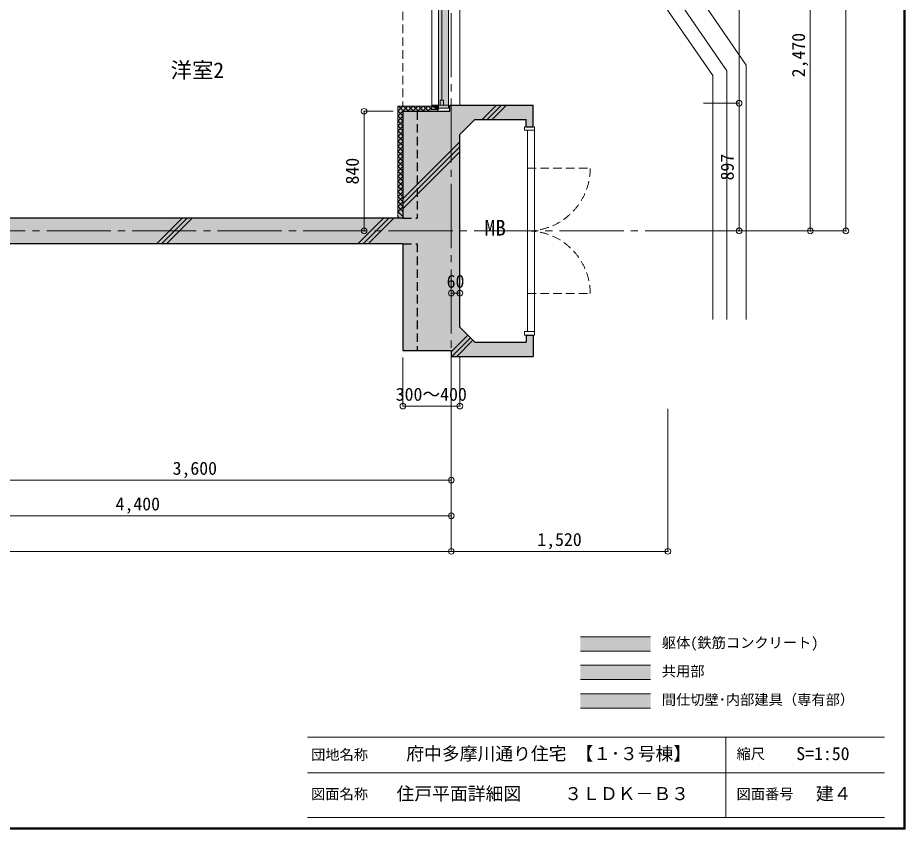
# Model space of a CAD drawing. Units: millimetres at full size, sheet at 1:50. Extents: x -9674 to 9699, y -6794 to 6791.
# Drawn here: x 3469 to 9699, y -6794 to -1095 of the extents above; entities that cross this region are included whole.
import ezdxf
from ezdxf.enums import TextEntityAlignment as Align

# ---------------------------------------------------------------- set-up
doc = ezdxf.new("R2010")
doc.units = ezdxf.units.MM
doc.header["$LTSCALE"] = 50
doc.header["$PDMODE"] = 32
doc.header["$PDSIZE"] = 40
doc.linetypes.add('CHAIN2', pattern=[12, 9, -1, 1, -1])
doc.linetypes.add('DASHED1', pattern=[1.8, 1.2, -0.6])
for name, color, linetype, lineweight in [('0-0_図面枠', 7, 'Continuous', 9), ('0-1_タイトル', 7, 'Continuous', 9), ('1-0_芯', 7, 'CHAIN2', 9), ('1-1_躯体', 2, 'Continuous', 25), ('1-3_建具', 3, 'Continuous', 18), ('1-6_ﾊﾞﾙｺﾆｰ・階段', 4, 'Continuous', 9), ('1-8_ハッチ', 4, 'Continuous', 9), ('1-A_文字', 7, 'Continuous', 9), ('1-B_寸法', 7, 'Continuous', 9), ('1-C_梁', 7, 'DASHED1', 9)]:
    doc.layers.add(name, color=color, linetype=linetype, lineweight=lineweight)
for name, color, linetype in [('4-0', 1, 'Continuous'), ('4-1', 2, 'Continuous'), ('4-F', 4, 'Continuous')]:
    doc.layers.add(name, color=color, linetype=linetype)
doc.styles.add('ＭＳ ゴシック', font='')
doc.styles.get('ＭＳ ゴシック').set_extended_font_data('MS Gothic')

msp = doc.modelspace()

# ---------------------------------------------------------------- linework, layer by layer
at = {"layer": '0-0_図面枠'}
for p, q in [((9688.35, -6783.35), (9688.35, 6780.85)), ((9690.11, -6785.11), (9690.11, 6782.61)), ((9691.87, -6786.88), (9691.87, 6784.38)), ((9693.64, 6786.14), (9693.64, -6788.64)), ((9695.4, -6790.4), (9695.4, 6787.9)), ((9697.16, -6792.16), (9697.16, 6789.66)), ((9693.64, -6788.64), (-9668.64, -6788.64)), ((-9666.87, -6786.88), (9691.87, -6786.88)), ((-9665.11, -6785.11), (9690.11, -6785.11)), ((-9663.35, -6783.35), (9688.35, -6783.35)), ((-9673.92, -6793.93), (9698.92, -6793.93)), ((-9672.16, -6792.16), (9697.16, -6792.16)), ((-9670.4, -6790.4), (9695.4, -6790.4))]:
    msp.add_line(p, q, dxfattribs=at)
msp.add_lwpolyline([(9698.92, -6793.93), (9698.92, 6791.43), (-9673.92, 6791.43)], dxfattribs=at)
at = {"layer": '0-1_タイトル'}
for p, q in [((5503.35, -6148.35), (7653.35, -6148.35)), ((7653.35, -6148.35), (9553.35, -6148.35)), ((8439.55, -6148.35), (8439.55, -6710.85)), ((5503.35, -6398.35), (9553.35, -6398.35)), ((5503.35, -6710.85), (9553.35, -6710.85))]:
    msp.add_line(p, q, dxfattribs=at)
at = {"layer": '1-0_芯'}
for p, q in [((6512.5, 4337.68), (6512.5, -3842.32)), ((-8327.5, -2592.32), (8282.5, -2592.32))]:
    msp.add_line(p, q, dxfattribs=at)
at = {"layer": '1-1_躯体'}
for p, q in [((6502.5, -1752.32), (6502.5, -1710.32)), ((6502.5, -1710.32), (6572.5, -1710.32)), ((6572.5, -1710.32), (7087.5, -1710.32)), ((7087.5, -1860.32), (7087.5, -1710.32)), ((6172.5, -1752.32), (6502.5, -1752.32)), ((6172.5, -1752.32), (6172.5, -2502.32)), ((6572.5, -1916.38), (6678.57, -1810.32)), ((6678.57, -1810.32), (7037.5, -1810.32)), ((7037.5, -1860.32), (7037.5, -1810.32)), ((7037.5, -1860.32), (7087.5, -1860.32)), ((6572.5, -3268.25), (6572.5, -1916.38)), ((6172.5, -2502.32), (-6527.5, -2502.32)), ((6172.5, -2682.32), (-6527.5, -2682.32)), ((6172.5, -2682.32), (6172.5, -3432.32)), ((6572.5, -3268.25), (6678.57, -3374.32)), ((7037.5, -3324.32), (7037.5, -3374.32)), ((7037.5, -3324.32), (7087.5, -3324.32)), ((7087.5, -3324.32), (7087.5, -3474.32)), ((6678.57, -3374.32), (7037.5, -3374.32)), ((6172.5, -3432.32), (6512.5, -3432.32)), ((6512.5, -3432.32), (6512.5, -3474.32)), ((6512.5, -3474.32), (7087.5, -3474.32))]:
    msp.add_line(p, q, dxfattribs=at)
at = {"layer": '1-1_躯体', "linetype": 'DASHED1'}
for p in [(6272.5, -1752.32), (6172.5, -2502.32)]:
    msp.add_line(p, (6272.5, -2502.32), dxfattribs=at)
msp.add_lwpolyline([(6172.5, -2682.32), (6272.5, -2682.32), (6272.5, -3432.32)], dxfattribs=at)
at = {"layer": '1-3_建具', "color": 7, "lineweight": 9}
for p, q in [((6375.5, -1710.32), (6375.5, -158.34)), ((6422.5, -173.34), (6422.5, -1695.32)), ((6492.5, -173.34), (6492.5, -1695.32)), ((6572.5, -1710.32), (6572.5, -158.34)), ((6422.5, -1695.32), (6422.5, -1710.32)), ((6422.5, -1710.32), (6492.5, -1710.32)), ((6492.5, -1730.32), (6422.5, -1730.32)), ((6492.5, -1730.32), (6492.5, -1695.32)), ((7027.5, -1885.32), (7027.5, -1860.32)), ((7097.5, -1885.32), (7027.5, -1885.32)), ((7047.5, -1885.32), (7047.5, -3299.32)), ((7097.5, -3299.32), (7097.5, -1885.32)), ((7027.5, -3299.32), (7027.5, -3324.32)), ((7097.5, -3299.32), (7027.5, -3299.32))]:
    msp.add_line(p, q, dxfattribs=at)
at = {"layer": '1-3_建具'}
for p, q in [((6445.5, -951.83), (6445.5, -1675.32)), ((6433.5, -1675.32), (6457.5, -1675.32)), ((6433.5, -1675.32), (6433.5, -1710.32)), ((6457.5, -1675.32), (6457.5, -1710.32)), ((6375.5, -1740.32), (6376.53, -1740.32)), ((6375.5, -1740.32), (6422.5, -1740.32)), ((6422.5, -1740.32), (6422.5, -1710.32))]:
    msp.add_line(p, q, dxfattribs=at)
at = {"layer": '1-3_建具', "color": 7, "linetype": 'DASHED1', "lineweight": 9}
for p, q in [((7047.5, -2152.32), (7487.5, -2152.32)), ((7047.5, -3032.32), (7487.5, -3032.32))]:
    msp.add_line(p, q, dxfattribs=at)
at = {"layer": '1-3_建具'}
msp.add_lwpolyline([(6375.5, -1740.32), (6375.5, -1710.32), (6422.5, -1710.32)], dxfattribs=at)
at = {"layer": '1-3_建具', "color": 7, "lineweight": 9}
for points in [[(7027.5, -1860.32), (7097.5, -1860.32), (7097.5, -1885.32)], [(7027.5, -3324.32), (7097.5, -3324.32), (7097.5, -3299.32)]]:
    msp.add_lwpolyline(points, dxfattribs=at)
at = {"layer": '1-3_建具', "color": 7, "linetype": 'DASHED1', "lineweight": 9}
for centre, start, end in [((7047.5, -2152.32), 270, 0), ((7047.5, -3032.32), 0, 90)]:
    msp.add_arc(centre, 440, start, end, dxfattribs=at)
at = {"layer": '1-6_ﾊﾞﾙｺﾆｰ・階段', "color": 7}
for p, q in [((7897.5, -669.25), (8447.5, -1469.25)), ((8032.5, -627.32), (8582.5, -1427.32)), ((8582.5, -3214.95), (8582.5, -1427.32)), ((8447.5, -3214.95), (8447.5, -1469.25))]:
    msp.add_line(p, q, dxfattribs=at)
at = {"layer": '1-6_ﾊﾞﾙｺﾆｰ・階段'}
for p in [(7797.5, -700.3), (8347.5, -3214.95)]:
    msp.add_line(p, (8347.5, -1500.3), dxfattribs=at)
at = {"layer": '1-8_ハッチ'}
for p, q in [((6137.5, -1717.32), (6375.5, -1717.32)), ((6137.5, -1717.32), (6137.5, -2502.32)), ((6137.5, -1751.39), (6171.57, -1717.32)), ((6141.38, -1717.32), (6176.38, -1752.32)), ((6171.93, -1752.32), (6206.93, -1717.32)), ((6176.73, -1717.32), (6211.73, -1752.32)), ((6207.28, -1752.32), (6242.28, -1717.32)), ((6212.09, -1717.32), (6247.09, -1752.32)), ((6242.64, -1752.32), (6277.64, -1717.32)), ((6247.44, -1717.32), (6282.44, -1752.32)), ((6277.99, -1752.32), (6312.99, -1717.32)), ((6282.8, -1717.32), (6317.8, -1752.32)), ((6313.35, -1752.32), (6348.35, -1717.32)), ((6318.15, -1717.32), (6353.15, -1752.32)), ((6348.7, -1752.32), (6375.5, -1725.52)), ((6353.51, -1717.32), (6375.5, -1739.31)), ((6729.61, -1810.32), (6829.61, -1710.32)), ((6764.97, -1810.32), (6864.97, -1710.32)), ((6800.32, -1810.32), (6900.32, -1710.32)), ((6137.5, -1748.79), (6172.5, -1783.79)), ((6137.5, -1786.74), (6172.5, -1751.74)), ((6137.5, -1784.15), (6172.5, -1819.15)), ((6137.5, -1822.1), (6172.5, -1787.1)), ((6137.5, -1819.5), (6172.5, -1854.5)), ((6137.5, -1857.45), (6172.5, -1822.45)), ((6137.5, -1854.86), (6172.5, -1889.86)), ((6137.5, -1892.81), (6172.5, -1857.81)), ((6137.5, -1890.21), (6172.5, -1925.21)), ((6137.5, -1928.16), (6172.5, -1893.16)), ((6137.5, -1925.57), (6172.5, -1960.57)), ((6137.5, -1963.52), (6172.5, -1928.52)), ((6137.5, -1960.93), (6172.5, -1995.93)), ((6137.5, -1998.87), (6172.5, -1963.87)), ((6172.5, -2367.43), (6572.5, -1967.43)), ((6137.5, -1996.28), (6172.5, -2031.28)), ((6137.5, -2034.23), (6172.5, -1999.23)), ((6137.5, -2031.64), (6172.5, -2066.64)), ((6137.5, -2069.58), (6172.5, -2034.58)), ((6172.5, -2402.78), (6572.5, -2002.78)), ((6172.5, -2438.14), (6572.5, -2038.14)), ((6137.5, -2066.99), (6172.5, -2101.99)), ((6137.5, -2104.94), (6172.5, -2069.94)), ((6137.5, -2102.35), (6172.5, -2137.35)), ((6137.5, -2140.29), (6172.5, -2105.29)), ((6137.5, -2137.7), (6172.5, -2172.7)), ((6137.5, -2175.65), (6172.5, -2140.65)), ((6137.5, -2173.06), (6172.5, -2208.06)), ((6137.5, -2211), (6172.5, -2176)), ((6137.5, -2208.41), (6172.5, -2243.41)), ((6137.5, -2246.36), (6172.5, -2211.36)), ((6137.5, -2243.77), (6172.5, -2278.77)), ((6137.5, -2281.72), (6172.5, -2246.72)), ((6137.5, -2279.12), (6172.5, -2314.12)), ((6137.5, -2317.07), (6172.5, -2282.07)), ((6137.5, -2314.48), (6172.5, -2349.48)), ((6137.5, -2352.43), (6172.5, -2317.43)), ((6137.5, -2349.83), (6172.5, -2384.83)), ((6137.5, -2387.78), (6172.5, -2352.78)), ((6137.5, -2385.19), (6172.5, -2420.19)), ((6137.5, -2423.14), (6172.5, -2388.14)), ((6137.5, -2420.54), (6172.5, -2455.54)), ((6137.5, -2458.49), (6172.5, -2423.49)), ((6137.5, -2455.9), (6172.5, -2490.9)), ((6137.5, -2491.26), (6148.56, -2502.32)), ((4443.4, -2682.32), (4623.4, -2502.32)), ((4478.75, -2682.32), (4658.75, -2502.32)), ((4514.11, -2682.32), (4694.11, -2502.32)), ((5857.61, -2682.32), (6037.61, -2502.32)), ((5892.97, -2682.32), (6072.97, -2502.32)), ((5928.32, -2682.32), (6108.32, -2502.32)), ((6512.5, -3441.64), (6629.19, -3324.94)), ((6515.18, -3474.32), (6646.87, -3342.62)), ((6550.53, -3474.32), (6664.55, -3360.3))]:
    msp.add_line(p, q, dxfattribs=at)
at = {"layer": '1-B_寸法'}
for p, q in [((9282.5, 3587.68), (9282.5, -2592.32)), ((9032.5, -122.32), (9032.5, -2592.32)), ((8532.5, -1695.32), (8532.5, -175.32)), ((8282.5, -1695.32), (8532.5, -1695.32)), ((8532.5, -2592.32), (8532.5, -1695.32)), ((5900.59, -1752.32), (6103.35, -1752.32)), ((5900.59, -1752.32), (5900.59, -2592.32)), ((8282.5, -2592.32), (9282.5, -2592.32)), ((6572.5, -3029.33), (6512.5, -3029.33)), ((6172.5, -3822.51), (6172.5, -3482.32)), ((6572.5, -3822.51), (6572.5, -3482.32)), ((6172.5, -3822.51), (6572.5, -3822.51)), ((6512.5, -3842.32), (6512.5, -4842.32)), ((8032.5, -3842.32), (8032.5, -4842.32)), ((2912.5, -4342.32), (6512.5, -4342.32)), ((2112.5, -4592.32), (6512.5, -4592.32)), ((-6587.5, -4842.32), (6512.5, -4842.32)), ((6512.5, -4842.32), (8032.5, -4842.32)), ((7418.68, -5442.6), (7911.11, -5442.6)), ((7418.68, -5542.6), (7911.11, -5542.6)), ((7418.68, -5642.6), (7911.11, -5642.6)), ((7418.68, -5742.6), (7911.11, -5742.6)), ((7418.68, -5842.6), (7911.11, -5842.6)), ((7418.68, -5942.6), (7911.11, -5942.6))]:
    msp.add_line(p, q, dxfattribs=at)
at = {"layer": '1-B_寸法', "color": 3}
for p in [(8532.5, -1695.32), (5900.59, -1752.32), (5900.59, -2592.32), (8532.5, -2592.32), (9032.5, -2592.32), (9282.5, -2592.32), (6512.5, -3029.33), (6572.5, -3029.33), (6172.5, -3822.51), (6572.5, -3822.51), (6512.5, -4342.32), (6512.5, -4592.32), (6512.5, -4842.32), (8032.5, -4842.32)]:
    msp.add_point(p, dxfattribs=at)
at = {"layer": '1-B_寸法', "color": 1}
msp.add_solid([(7418.68, -5442.6), (7418.68, -5542.6), (7911.11, -5442.6), (7911.11, -5542.6)], dxfattribs=at)
at = {"layer": '1-B_寸法', "color": 2}
msp.add_solid([(7418.68, -5742.6), (7418.68, -5642.6), (7911.11, -5742.6), (7911.11, -5642.6)], dxfattribs=at)
at = {"layer": '1-B_寸法', "color": 4}
msp.add_solid([(7418.68, -5942.6), (7418.68, -5842.6), (7911.11, -5942.6), (7911.11, -5842.6)], dxfattribs=at)
at = {"layer": '1-C_梁'}
msp.add_line((6171.93, -153.32), (6171.93, -1717.32), dxfattribs=at)
at = {"layer": '4-0'}
for points in [[(7087.5, -1710.32), (6502.5, -1710.32), (6502.5, -1752.32)], [(7037.5, -1810.32), (7087.5, -1710.32), (6502.5, -1752.32)], [(7037.5, -1860.32), (7087.5, -1860.32), (7087.5, -1710.32)], [(7037.5, -1810.32), (7037.5, -1860.32), (7087.5, -1710.32)], [(6572.5, -1916.38), (6176.38, -1752.32), (6172.5, -3432.32)], [(6172.5, -3432.32), (6176.38, -1752.32), (6172.5, -1752.32)], [(6502.5, -1752.32), (6176.38, -1752.32), (6572.5, -1916.38)], [(6502.5, -1752.32), (6572.5, -1916.38), (6678.57, -1810.32)], [(6502.5, -1752.32), (6678.57, -1810.32), (7037.5, -1810.32)], [(6572.5, -1916.38), (6172.5, -3432.32), (6512.5, -3432.32)], [(6572.5, -1916.38), (6512.5, -3432.32), (6512.5, -3474.32)], [(6512.5, -3474.32), (6572.5, -3268.25), (6572.5, -1916.38)], [(6172.5, -2682.32), (6172.5, -2502.32), (-6527.5, -2682.32), (-6527.5, -2502.32)], [(6512.5, -3474.32), (6678.57, -3374.32), (6572.5, -3268.25)], [(7087.5, -3474.32), (7087.5, -3324.32), (7037.5, -3324.32)], [(7087.5, -3474.32), (7037.5, -3324.32), (7037.5, -3374.32)], [(6512.5, -3474.32), (7087.5, -3474.32), (6678.57, -3374.32)], [(7087.5, -3474.32), (7037.5, -3374.32), (6678.57, -3374.32)]]:
    msp.add_solid(points, dxfattribs=at)
at = {"layer": '4-1'}
msp.add_solid([(6422.5, -1730.32), (6492.5, -1730.32), (6422.51, -138.34), (6492.5, -138.34)], dxfattribs=at)
at = {"layer": '4-F'}
for points in [[(6422.39, -1752.17), (6375.5, -1717.32), (6137.5, -1717.32)], [(6137.5, -1717.32), (6137.5, -2502.32), (6172.5, -2502.32)], [(6137.5, -1717.32), (6172.5, -2502.32), (6172.5, -1752.32)], [(6137.5, -1717.32), (6172.5, -1752.32), (6422.39, -1752.17)], [(6422.39, -1752.17), (6422.5, -1710.32), (6375.5, -1710.32)], [(6422.39, -1752.17), (6375.5, -1710.32), (6375.5, -1717.32)]]:
    msp.add_solid(points, dxfattribs=at)

# ---------------------------------------------------------------- texts
at = {"layer": '0-1_タイトル', "style": 'ＭＳ ゴシック'}
for s, height, p in [('団地名称', 73.31, (5528.35, -6328.57)), ('府中多摩川通り住宅 【１･３号棟】', 91.64, (6196.45, -6335.85)), ('縮尺', 73.31, (8514.55, -6323.35)), ('S=1:50', 91.64, (8933.95, -6335.85)), ('図面名称', 73.31, (5528.35, -6604.6)), ('住戸平面詳細図', 91.64, (6128.35, -6617.1)), ('３ＬＤＫ－Ｂ３', 91.64, (7305.86, -6617.1)), ('図面番号', 73.31, (8514.55, -6604.6)), ('建４', 91.64, (9071.45, -6617.1))]:
    msp.add_text(s, height=height, dxfattribs=at).set_placement(p, align=Align.BOTTOM_LEFT)
at = {"layer": '1-A_文字', "style": 'ＭＳ ゴシック'}
for s, p in [('洋室2', (4542.47, -1551.59)), ('MB', (6746.33, -2658.18))]:
    msp.add_text(s, height=110, dxfattribs=at).set_placement(p, align=Align.BOTTOM_LEFT)
at = {"layer": '1-B_寸法', "style": 'ＭＳ ゴシック'}
for s, p in [('2,470', (9022.5, -1513.57)), ('840', (5890.59, -2266.07)), ('897', (8522.5, -2237.57))]:
    msp.add_text(s, height=91.64, rotation=90, dxfattribs=at).set_placement(p, align=Align.BOTTOM_LEFT)
for s, height, p in [('60', 91.64, (6480, -3019.33)), ('300～400', 91.64, (6122.5, -3812.51)), ('3,600', 91.64, (4556.25, -4332.32)), ('4,400', 91.64, (4156.25, -4582.32)), ('1,520', 91.64, (7116.25, -4832.32)), ('躯体(鉄筋コンクリート)', 73.31, (7990.07, -5542.6)), ('共用部', 73.31, (7990.07, -5742.6)), ('間仕切壁･内部建具（専有部）', 73.31, (7990.07, -5942.6))]:
    msp.add_text(s, height=height, dxfattribs=at).set_placement(p, align=Align.BOTTOM_LEFT)

doc.saveas('drawing.dxf')
